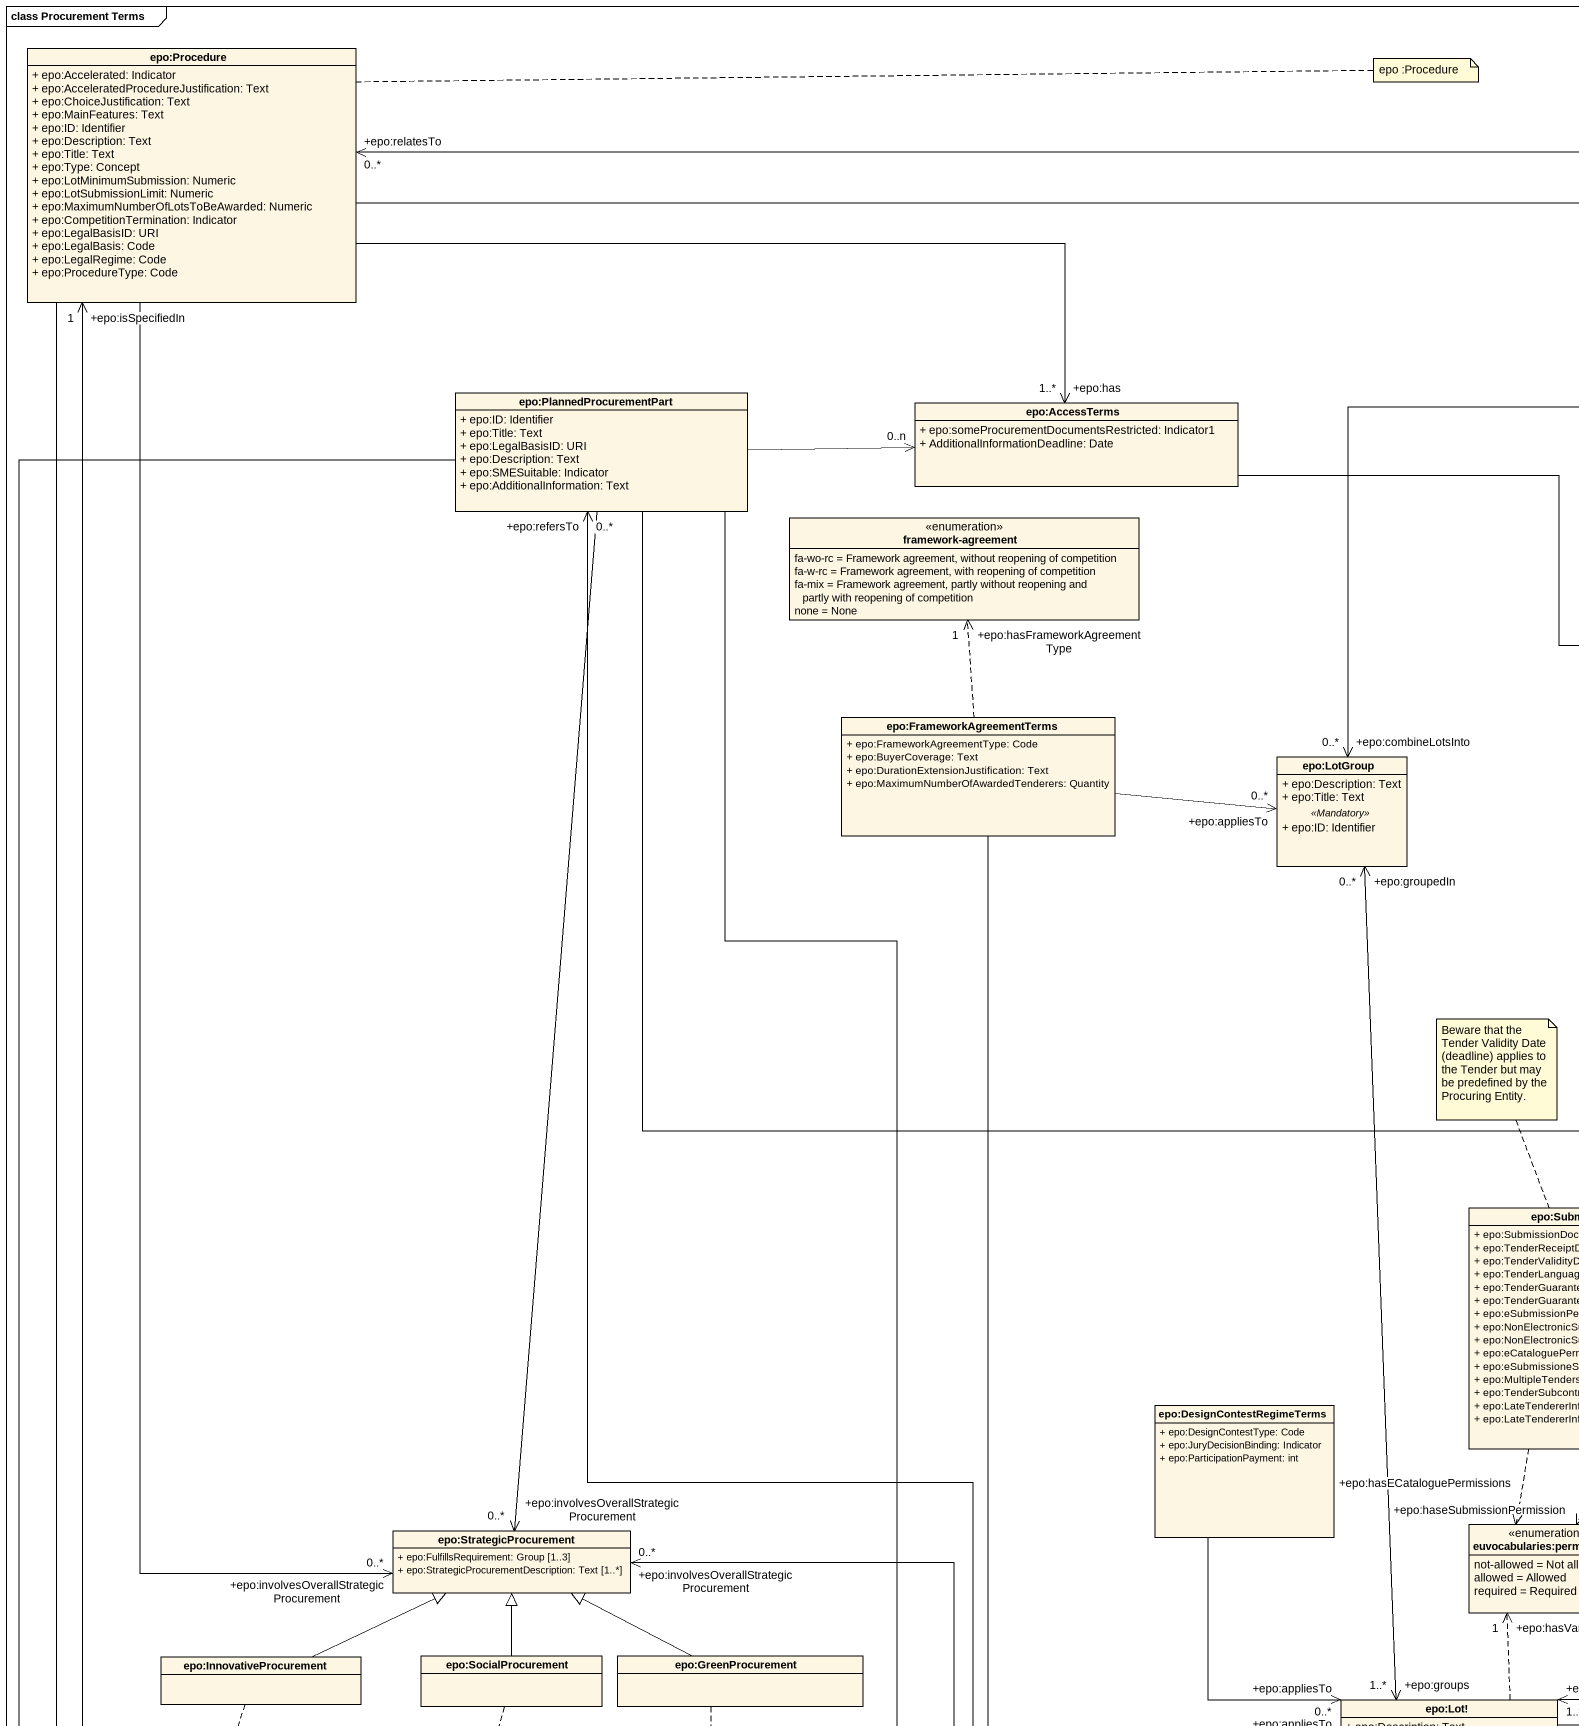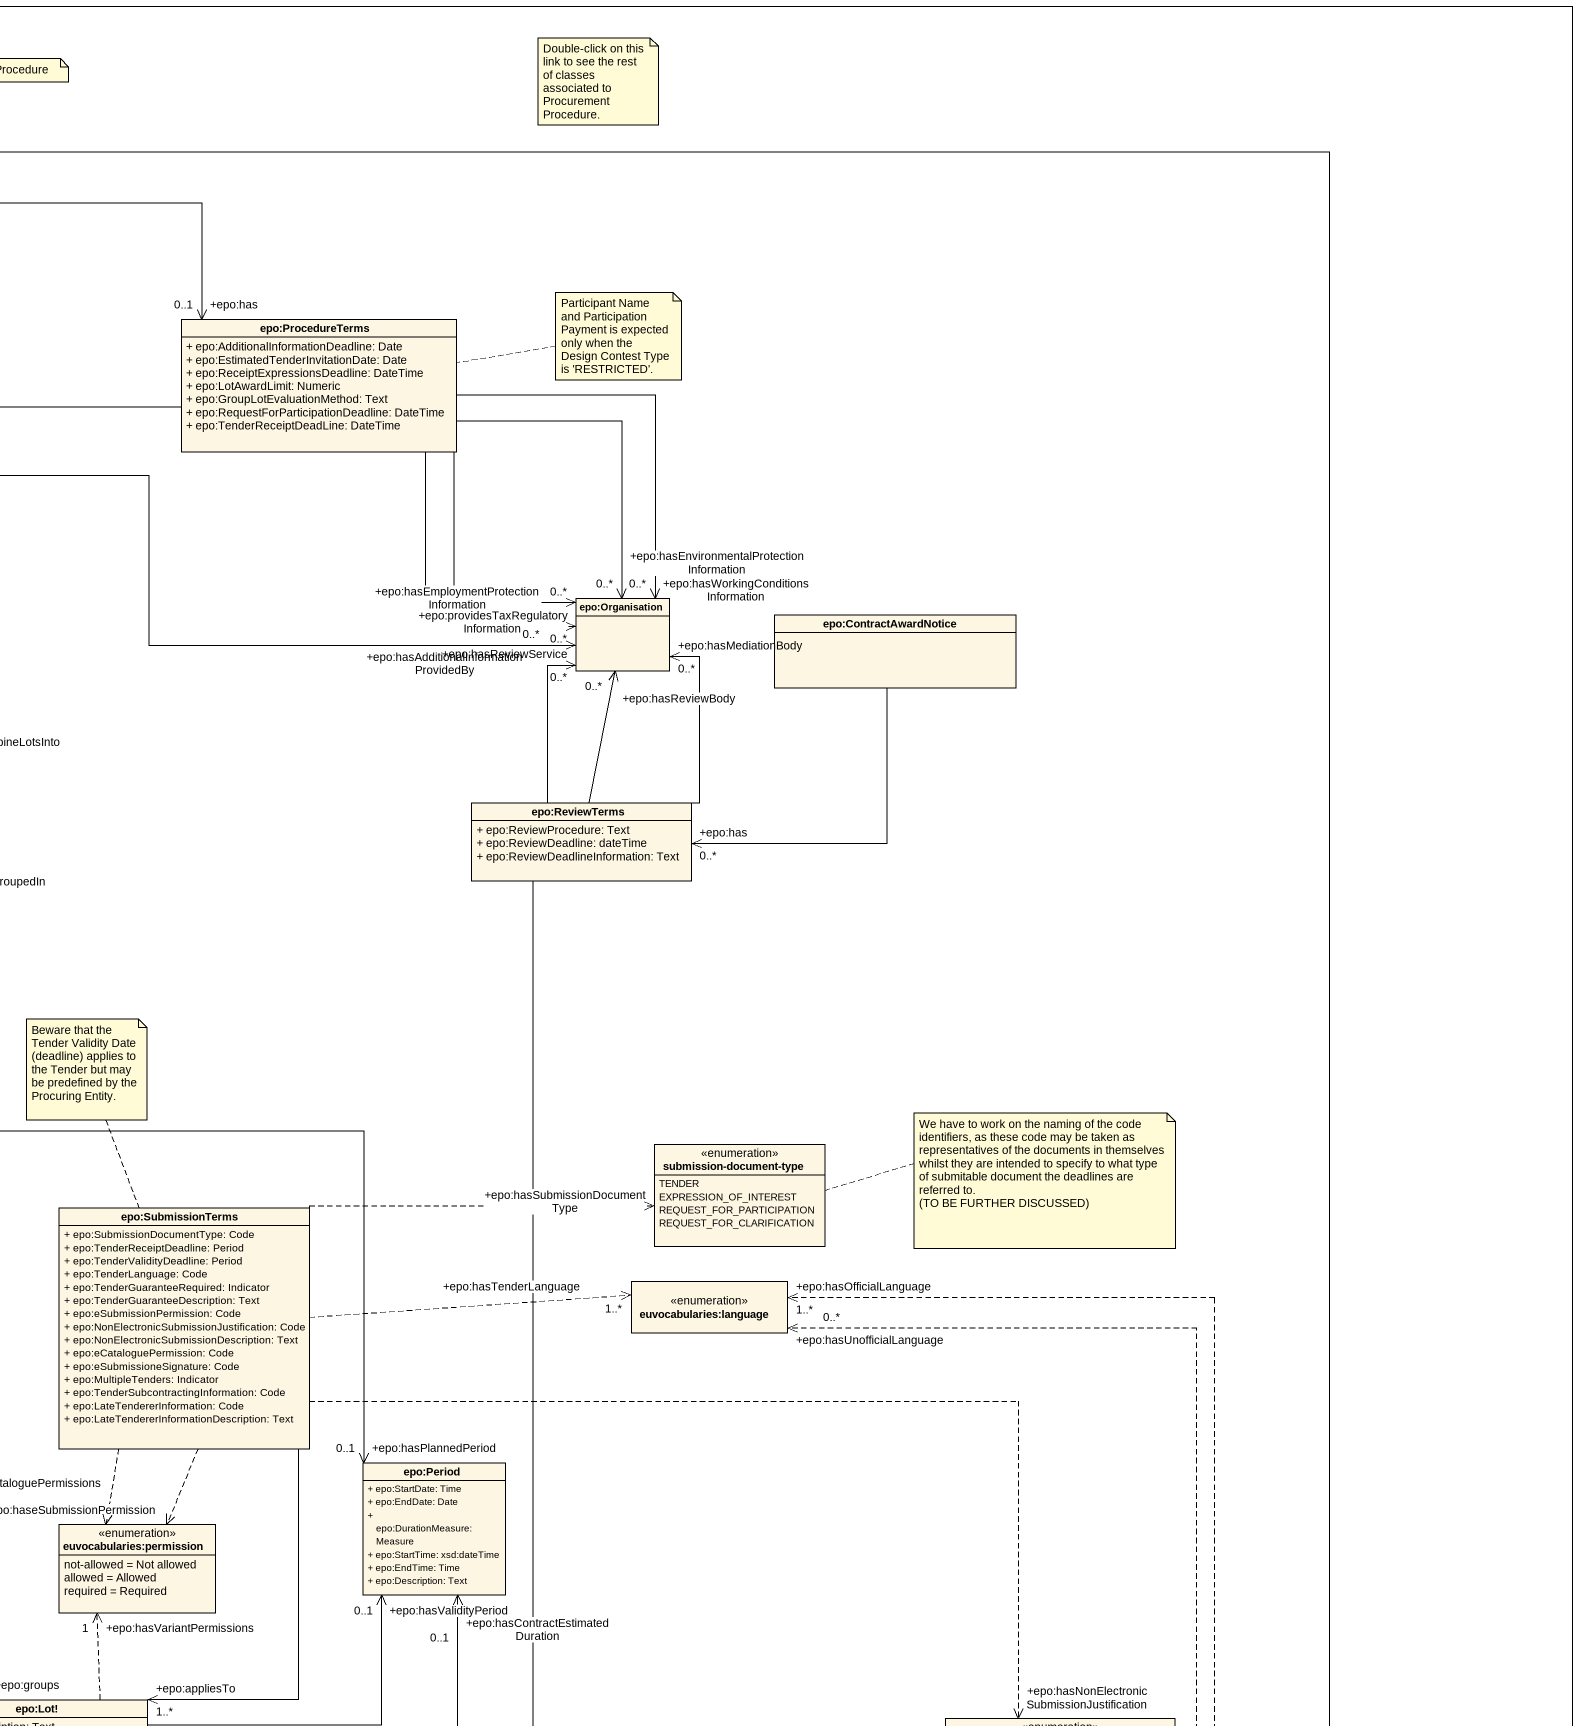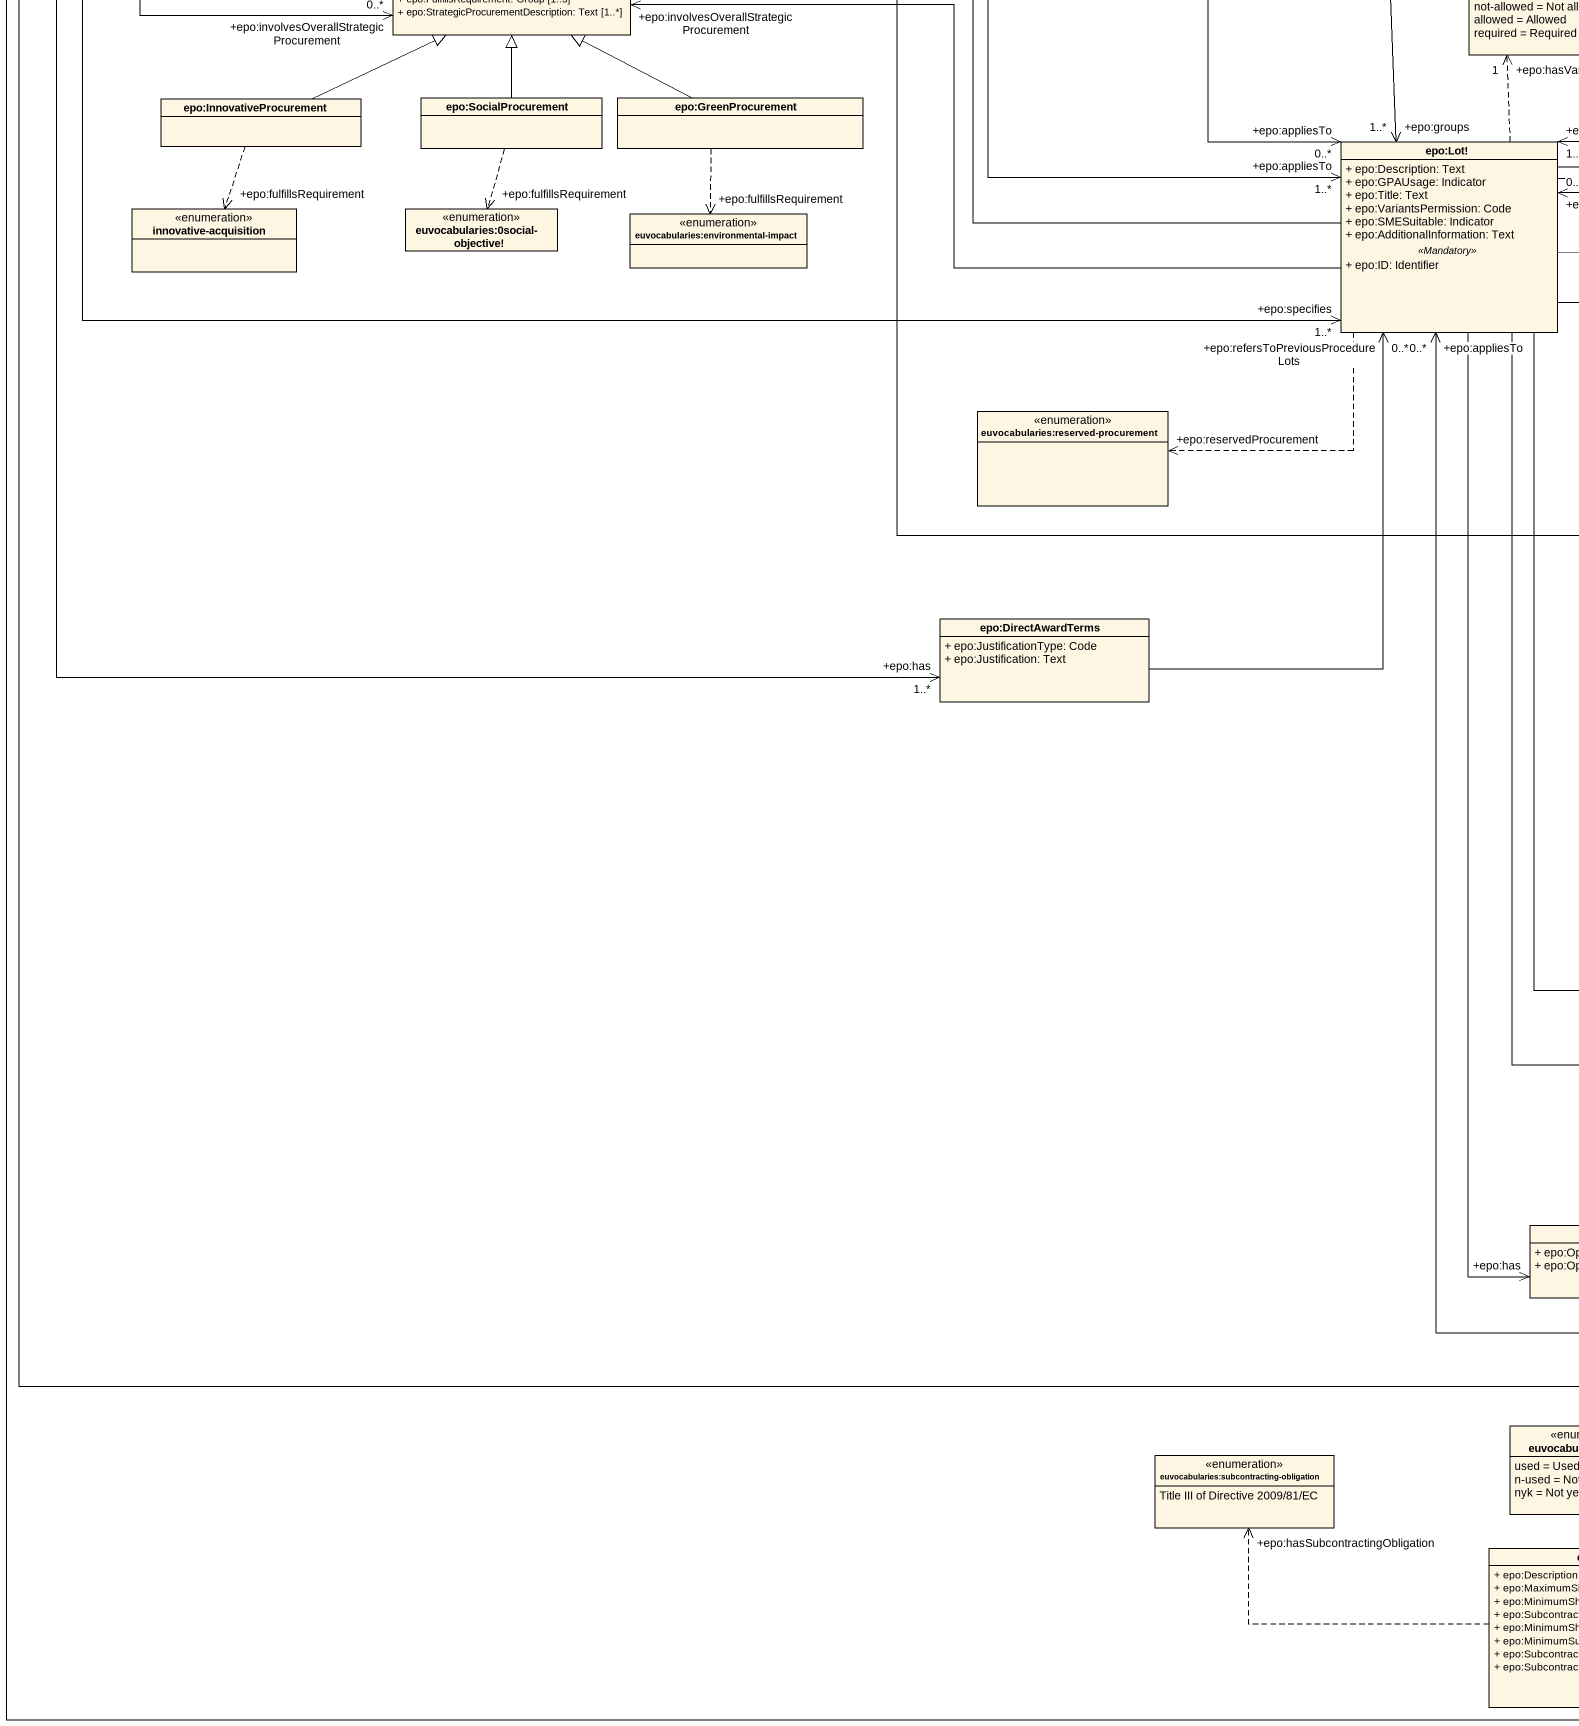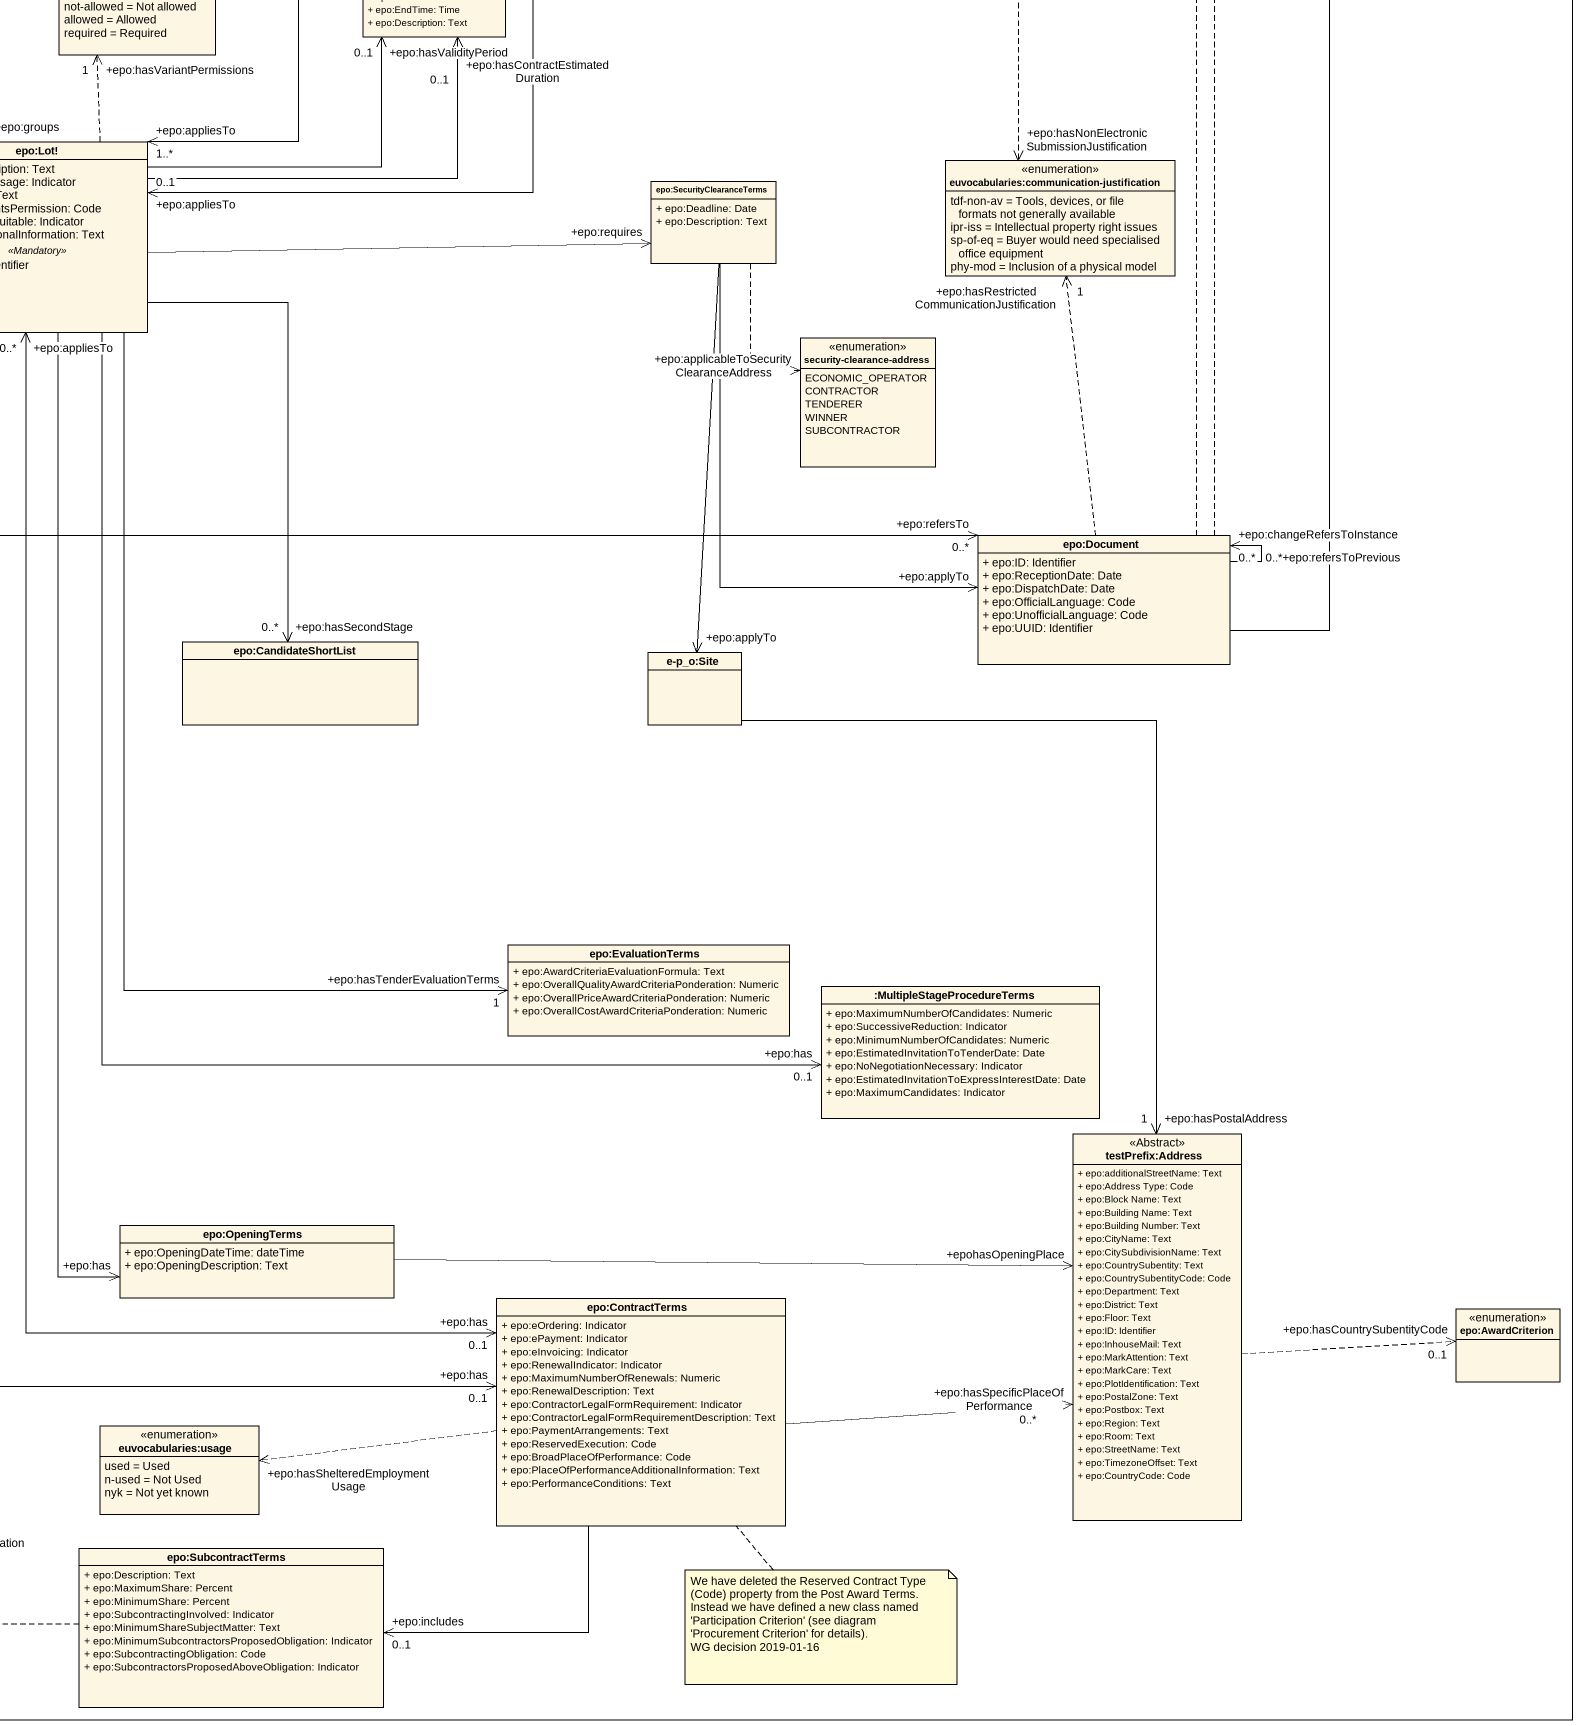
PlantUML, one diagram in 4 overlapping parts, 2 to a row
@startuml
mainframe class Procurement Terms
hide circle
hide empty members
skinparam classAttributeIconSize 0
class "epo:Procedure" as epo_Procedure {
  + epo:Accelerated: Indicator
  + epo:AcceleratedProcedureJustification: Text
  + epo:ChoiceJustification: Text
  + epo:MainFeatures: Text
  + epo:ID: Identifier
  + epo:Description: Text
  + epo:Title: Text
  + epo:Type: Concept
  + epo:LotMinimumSubmission: Numeric
  + epo:LotSubmissionLimit: Numeric
  + epo:MaximumNumberOfLotsToBeAwarded: Numeric
  + epo:CompetitionTermination: Indicator
  + epo:LegalBasisID: URI
  + epo:LegalBasis: Code
  + epo:LegalRegime: Code
  + epo:ProcedureType: Code
}
class "epo:ProcedureTerms" as epo_ProcedureTerms {
  + epo:AdditionalInformationDeadline: Date
  + epo:EstimatedTenderInvitationDate: Date
  + epo:ReceiptExpressionsDeadline: DateTime
  + epo:LotAwardLimit: Numeric
  + epo:GroupLotEvaluationMethod: Text
  + epo:RequestForParticipationDeadline: DateTime
  + epo:TenderReceiptDeadLine: DateTime
}
class "epo:PlannedProcurementPart" as epo_PlannedProcurementPart {
  + epo:ID: Identifier
  + epo:Title: Text
  + epo:LegalBasisID: URI
  + epo:Description: Text
  + epo:SMESuitable: Indicator
  + epo:AdditionalInformation: Text
}
class "epo:AccessTerms" as epo_AccessTerms {
  + epo:someProcurementDocumentsRestricted: Indicator1
  + AdditionalInformationDeadline: Date
}
enum "framework-agreement" as framework_agreement {
  fa-wo-rc = Framework agreement, without reopening of competition
  fa-w-rc = Framework agreement, with reopening of competition
  fa-mix = Framework agreement, partly without reopening and partly with reopening of competition
  none = None
}
class "epo:Organisation" as epo_Organisation
class "epo:ContractAwardNotice" as epo_ContractAwardNotice
class "epo:FrameworkAgreementTerms" as epo_FrameworkAgreementTerms {
  + epo:FrameworkAgreementType: Code
  + epo:BuyerCoverage: Text
  + epo:DurationExtensionJustification: Text
  + epo:MaximumNumberOfAwardedTenderers: Quantity
}
class "epo:LotGroup" as epo_LotGroup {
  + epo:Description: Text
  + epo:Title: Text
  .. <<Mandatory>> ..
  + epo:ID: Identifier
}
class "epo:ReviewTerms" as epo_ReviewTerms {
  + epo:ReviewProcedure: Text
  + epo:ReviewDeadline: dateTime
  + epo:ReviewDeadlineInformation: Text
}
enum "submission-document-type" as submission_document_type {
  TENDER
  EXPRESSION_OF_INTEREST
  REQUEST_FOR_PARTICIPATION
  REQUEST_FOR_CLARIFICATION
}
class "epo:SubmissionTerms" as epo_SubmissionTerms {
  + epo:SubmissionDocumentType: Code
  + epo:TenderReceiptDeadline: Period
  + epo:TenderValidityDeadline: Period
  + epo:TenderLanguage: Code
  + epo:TenderGuaranteeRequired: Indicator
  + epo:TenderGuaranteeDescription: Text
  + epo:eSubmissionPermission: Code
  + epo:NonElectronicSubmissionJustification: Code
  + epo:NonElectronicSubmissionDescription: Text
  + epo:eCataloguePermission: Code
  + epo:eSubmissioneSignature: Code
  + epo:MultipleTenders: Indicator
  + epo:TenderSubcontractingInformation: Code
  + epo:LateTendererInformation: Code
  + epo:LateTendererInformationDescription: Text
}
enum "euvocabularies:language" as euvocabularies_language
class "epo:DesignContestRegimeTerms" as epo_DesignContestRegimeTerms {
  + epo:DesignContestType: Code
  + epo:JuryDecisionBinding: Indicator
  + epo:ParticipationPayment: int
}
class "epo:Period" as epo_Period {
  + epo:StartDate: Time
  + epo:EndDate: Date
  + epo:DurationMeasure: Measure
  + epo:StartTime: xsd:dateTime
  + epo:EndTime: Time
  + epo:Description: Text
}
class "epo:StrategicProcurement" as epo_StrategicProcurement {
  + epo:FulfillsRequirement: Group [1..3]
  + epo:StrategicProcurementDescription: Text [1..*]
}
enum "euvocabularies:permission" as euvocabularies_permission {
  not-allowed = Not allowed
  allowed = Allowed
  required = Required
}
class "epo:InnovativeProcurement" as epo_InnovativeProcurement
class "epo:SocialProcurement" as epo_SocialProcurement
class "epo:GreenProcurement" as epo_GreenProcurement
class "epo:Lot!" as epo_Lot {
  + epo:Description: Text
  + epo:GPAUsage: Indicator
  + epo:Title: Text
  + epo:VariantsPermission: Code
  + epo:SMESuitable: Indicator
  + epo:AdditionalInformation: Text
  .. <<Mandatory>> ..
  + epo:ID: Identifier
}
enum "euvocabularies:communication-justification" as euvocabularies {
  tdf-non-av = Tools, devices, or file formats not generally available
  ipr-iss = Intellectual property right issues
  sp-of-eq = Buyer would need specialised office equipment
  phy-mod = Inclusion of a physical model
}
enum "innovative-acquisition" as innovative_acquisition
enum "euvocabularies:0social- objective!" as euvocabularies_0social
class "epo:SecurityClearanceTerms" as epo_SecurityClearanceTerms {
  + epo:Deadline: Date
  + epo:Description: Text
}
enum "euvocabularies:environmental-impact" as euvocabularies_2
enum "security-clearance-address" as security_clearance_address {
  ECONOMIC_OPERATOR
  CONTRACTOR
  TENDERER
  WINNER
  SUBCONTRACTOR
}
enum "euvocabularies:reserved-procurement" as euvocabularies_reserved
class "epo:Document" as epo_Document {
  + epo:ID: Identifier
  + epo:ReceptionDate: Date
  + epo:DispatchDate: Date
  + epo:OfficialLanguage: Code
  + epo:UnofficialLanguage: Code
  + epo:UUID: Identifier
}
class "epo:DirectAwardTerms" as epo_DirectAwardTerms {
  + epo:JustificationType: Code
  + epo:Justification: Text
}
class "epo:CandidateShortList" as epo_CandidateShortList
class "e-p_o:Site" as e_p_o_Site
class "epo:EvaluationTerms" as epo_EvaluationTerms {
  + epo:AwardCriteriaEvaluationFormula: Text
  + epo:OverallQualityAwardCriteriaPonderation: Numeric
  + epo:OverallPriceAwardCriteriaPonderation: Numeric
  + epo:OverallCostAwardCriteriaPonderation: Numeric
}
class ":MultipleStageProcedureTerms" as MultipleStageProcedureTerms {
  + epo:MaximumNumberOfCandidates: Numeric
  + epo:SuccessiveReduction: Indicator
  + epo:MinimumNumberOfCandidates: Numeric
  + epo:EstimatedInvitationToTenderDate: Date
  + epo:NoNegotiationNecessary: Indicator
  + epo:EstimatedInvitationToExpressInterestDate: Date
  + epo:MaximumCandidates: Indicator
}
class "testPrefix:Address" as testPrefix_Address <<Abstract>> {
  + epo:additionalStreetName: Text
  + epo:Address Type: Code
  + epo:Block Name: Text
  + epo:Building Name: Text
  + epo:Building Number: Text
  + epo:CityName: Text
  + epo:CitySubdivisionName: Text
  + epo:CountrySubentity: Text
  + epo:CountrySubentityCode: Code
  + epo:Department: Text
  + epo:District: Text
  + epo:Floor: Text
  + epo:ID: Identifier
  + epo:InhouseMail: Text
  + epo:MarkAttention: Text
  + epo:MarkCare: Text
  + epo:PlotIdentification: Text
  + epo:PostalZone: Text
  + epo:Postbox: Text
  + epo:Region: Text
  + epo:Room: Text
  + epo:StreetName: Text
  + epo:TimezoneOffset: Text
  + epo:CountryCode: Code
}
class "epo:OpeningTerms" as epo_OpeningTerms {
  + epo:OpeningDateTime: dateTime
  + epo:OpeningDescription: Text
}
class "epo:ContractTerms" as epo_ContractTerms {
  + epo:eOrdering: Indicator
  + epo:ePayment: Indicator
  + epo:eInvoicing: Indicator
  + epo:RenewalIndicator: Indicator
  + epo:MaximumNumberOfRenewals: Numeric
  + epo:RenewalDescription: Text
  + epo:ContractorLegalFormRequirement: Indicator
  + epo:ContractorLegalFormRequirementDescription: Text
  + epo:PaymentArrangements: Text
  + epo:ReservedExecution: Code
  + epo:BroadPlaceOfPerformance: Code
  + epo:PlaceOfPerformanceAdditionalInformation: Text
  + epo:PerformanceConditions: Text
}
enum "epo:AwardCriterion" as epo_AwardCriterion
enum "euvocabularies:usage" as euvocabularies_usage {
  used = Used
  n-used = Not Used
  nyk = Not yet known
}
enum "euvocabularies:subcontracting-obligation" as euvocabularies_3 {
  Title III of Directive 2009/81/EC
}
class "epo:SubcontractTerms" as epo_SubcontractTerms {
  + epo:Description: Text
  + epo:MaximumShare: Percent
  + epo:MinimumShare: Percent
  + epo:SubcontractingInvolved: Indicator
  + epo:MinimumShareSubjectMatter: Text
  + epo:MinimumSubcontractorsProposedObligation: Indicator
  + epo:SubcontractingObligation: Code
  + epo:SubcontractorsProposedAboveObligation: Indicator
}
epo_Procedure -right-> "+epo:has\n0..1" epo_ProcedureTerms
epo_Procedure -right-> "+epo:has\n1..*" epo_AccessTerms
epo_Procedure --> "+epo:involvesOverallStrategicProcurement\n0..*" epo_StrategicProcurement
epo_Procedure "+epo:isSpecifiedIn\n1" <--> "+epo:specifies\n1..*" epo_Lot
epo_Procedure --> "+epo:has\n1..*" epo_DirectAwardTerms
epo_ProcedureTerms --> "+epo:providesTaxRegulatoryInformation\n0..*" epo_Organisation
epo_ProcedureTerms --> "+epo:hasWorkingConditionsInformation\n0..*" epo_Organisation
epo_ProcedureTerms --> "+epo:hasEmploymentProtectionInformation\n0..*" epo_Organisation
epo_ProcedureTerms --> "+epo:hasEnvironmentalProtectionInformation\n0..*" epo_Organisation
epo_ProcedureTerms --> "+epo:combineLotsInto\n0..*" epo_LotGroup
epo_PlannedProcurementPart -right-> "0..n" epo_AccessTerms
epo_PlannedProcurementPart --> "+epo:hasPlannedPeriod\n0..1" epo_Period
epo_PlannedProcurementPart --> "+epo:involvesOverallStrategicProcurement\n0..*" epo_StrategicProcurement
epo_PlannedProcurementPart --> "+epo:refersTo\n0..*" epo_Document
epo_PlannedProcurementPart --> "+epo:has\n0..1" epo_ContractTerms
epo_AccessTerms -right-> "+epo:hasAdditionalInformationProvidedBy\n0..*" epo_Organisation
epo_ContractAwardNotice --> "+epo:has\n0..*" epo_ReviewTerms
epo_FrameworkAgreementTerms .up.> "+epo:hasFrameworkAgreementType\n1" framework_agreement
epo_FrameworkAgreementTerms -right-> "+epo:appliesTo\n0..*" epo_LotGroup
epo_FrameworkAgreementTerms --> "+epo:appliesTo\n1..*" epo_Lot
epo_ReviewTerms -up-> "+epo:hasMediationBody\n0..*" epo_Organisation
epo_ReviewTerms -up-> "+epo:hasReviewBody\n0..*" epo_Organisation
epo_ReviewTerms -up-> "+epo:hasReviewService\n0..*" epo_Organisation
epo_ReviewTerms --> "+epo:appliesTo\n0..1" epo_Lot
epo_SubmissionTerms .right.> "+epo:hasSubmissionDocumentType" submission_document_type
epo_SubmissionTerms .right.> "+epo:hasTenderLanguage\n1..*" euvocabularies_language
epo_SubmissionTerms ..> "+epo:haseSubmissionPermission" euvocabularies_permission
epo_SubmissionTerms ..> "+epo:hasECataloguePermissions" euvocabularies_permission
epo_SubmissionTerms --> "+epo:appliesTo\n1..*" epo_Lot
epo_SubmissionTerms .right.> "+epo:hasNonElectronicSubmissionJustification" euvocabularies
epo_DesignContestRegimeTerms --> "+epo:appliesTo\n0..*" epo_Lot
epo_InnovativeProcurement -right-|> epo_StrategicProcurement
epo_InnovativeProcurement ..> "+epo:fulfillsRequirement" innovative_acquisition
epo_SocialProcurement -up-|> epo_StrategicProcurement
epo_SocialProcurement ..> "+epo:fulfillsRequirement" euvocabularies_0social
epo_GreenProcurement -left-|> epo_StrategicProcurement
epo_GreenProcurement ..> "+epo:fulfillsRequirement" euvocabularies_2
epo_Lot -up-> "+epo:refersTo\n0..*" epo_PlannedProcurementPart
epo_Lot "+epo:groups\n1..*" <-up-> "+epo:groupedIn\n0..*" epo_LotGroup
epo_Lot -up-> "+epo:hasValidityPeriod\n0..1" epo_Period
epo_Lot -up-> "+epo:hasContractEstimatedDuration\n0..1" epo_Period
epo_Lot -left-> "+epo:involvesOverallStrategicProcurement\n0..*" epo_StrategicProcurement
epo_Lot .up.> "+epo:hasVariantPermissions\n1" euvocabularies_permission
epo_Lot -right-> "+epo:requires" epo_SecurityClearanceTerms
epo_Lot .left.> "+epo:reservedProcurement" euvocabularies_reserved
epo_Lot --> "+epo:hasSecondStage\n0..*" epo_CandidateShortList
epo_Lot --> "+epo:hasTenderEvaluationTerms\n1" epo_EvaluationTerms
epo_Lot --> "+epo:has\n0..1" MultipleStageProcedureTerms
epo_Lot --> "+epo:has" epo_OpeningTerms
epo_Lot "+epo:appliesTo\n0..*" <--> "+epo:has\n0..1" epo_ContractTerms
epo_SecurityClearanceTerms ..> "+epo:applicableToSecurityClearanceAddress" security_clearance_address
epo_SecurityClearanceTerms --> "+epo:applyTo" epo_Document
epo_SecurityClearanceTerms --> "+epo:applyTo" e_p_o_Site
epo_Document -up-> "+epo:relatesTo\n0..*" epo_Procedure
epo_Document .up.> "+epo:hasOfficialLanguage\n1..*" euvocabularies_language
epo_Document .up.> "+epo:hasUnofficialLanguage\n0..*" euvocabularies_language
epo_Document .up.> "+epo:hasRestrictedCommunicationJustification\n1" euvocabularies
epo_Document --> "+epo:changeRefersToInstance\n0..*" epo_Document
epo_Document --> "+epo:refersToPrevious\n0..*" epo_Document
epo_DirectAwardTerms -up-> "+epo:refersToPreviousProcedureLots\n0..*" epo_Lot
e_p_o_Site --> "+epo:hasPostalAddress\n1" testPrefix_Address
testPrefix_Address .right.> "+epo:hasCountrySubentityCode\n0..1" epo_AwardCriterion
epo_OpeningTerms -right-> "+epohasOpeningPlace" testPrefix_Address
epo_ContractTerms -right-> "+epo:hasSpecificPlaceOfPerformance\n0..*" testPrefix_Address
epo_ContractTerms .left.> "+epo:hasShelteredEmploymentUsage" euvocabularies_usage
epo_ContractTerms -left-> "+epo:includes\n0..1" epo_SubcontractTerms
epo_SubcontractTerms .left.> "+epo:hasSubcontractingObligation" euvocabularies_3
note right of epo_Procedure : epo :Procedure
note as N2
  Double-click on this link to see the rest of classes associated to Procurement Procedure.
end note
note right of epo_ProcedureTerms : Participant Name and Participation Payment is expected only when the Design Contest Type is 'RESTRICTED'.
note top of epo_SubmissionTerms : Beware that the Tender Validity Date (deadline) applies to the Tender but may be predefined by the Procuring Entity.
note right of submission_document_type
  We have to work on the naming of the code identifiers, as these code may be taken as representatives of the documents in themselves whilst they are intended to specify to what type of submitable document the deadlines are referred to.
  (TO BE FURTHER DISCUSSED)
end note
note bottom of epo_ContractTerms
  We have deleted the Reserved Contract Type (Code) property from the Post Award Terms. Instead we have defined a new class named 'Participation Criterion' (see diagram 'Procurement Criterion' for details).
  WG decision 2019-01-16
end note
@enduml
